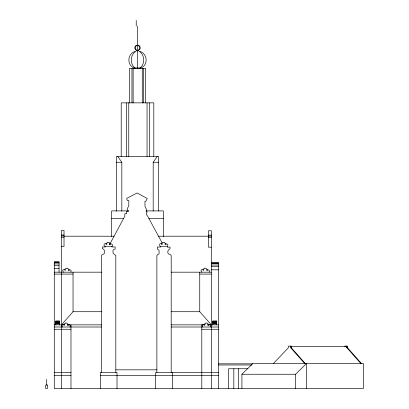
<?xml version="1.0" encoding="UTF-8"?>
<svg xmlns="http://www.w3.org/2000/svg" width="409" height="409" viewBox="0 0 409 409"><rect width="100%" height="100%" fill="white"/><g stroke="black" fill="none" stroke-linecap="round" stroke-linejoin="round"><path stroke-width="0.61" d="M70.905 272.179L71.11 270.615L70.455 269.986L69.469 269.797L69.131 269.971L69.274 270.426L68.415 270.451L68.252 269.822L69.147 269.393L67.904 268.795L67.782 268.238L66.115 268.238L66.115 268.667L64.714 269.219L65.604 269.828L64.99 270.456L64.566 269.582L63.61 269.582L62.725 270.144L63.206 272.179M70.046 327.011L70.251 325.452L69.596 324.823L68.61 324.634L68.272 324.807L68.415 325.262L67.557 325.288L67.393 324.659L68.288 324.23L67.045 323.631L66.923 323.069L65.256 323.069L65.256 323.499L63.855 324.056L64.74 324.664L64.131 325.293L63.707 324.414L62.751 324.414L61.866 324.981L62.347 327.011M209.209 272.179L209.413 270.615L208.759 269.986L207.777 269.797L207.435 269.971L207.583 270.426L206.719 270.451L206.555 269.822L207.455 269.393L206.208 268.795L206.09 268.238L204.418 268.238L204.418 268.667L203.022 269.219L203.907 269.828L203.293 270.456L202.869 269.582L201.913 269.582L201.029 270.144L201.509 272.179M210.405 327.011L210.609 325.452L209.955 324.823L208.968 324.634L208.631 324.807L208.774 325.262L207.915 325.288L207.752 324.659L208.646 324.23L207.404 323.631L207.286 323.069L205.615 323.069L205.615 323.499L204.214 324.056L205.103 324.664L204.49 325.293L204.065 324.414L203.109 324.414L202.225 324.981L202.706 327.011M109.566 244.608L124.827 216.197L124.827 213.708L126.672 213.708L126.509 211.412L128.37 211.412L127.097 209.168L128.815 205.65L128.815 200.543L127.332 200.543L126.678 198.396L137.143 192.956L147.266 198.523L145.737 201.31L144.97 201.31L144.97 206.223L146.519 209.561L146.182 211.821L147.138 211.821L146.253 214.296L147.659 216.197L162.143 242.92L162.889 242.762L162.889 242.332L164.561 242.332L164.679 242.895L165.926 243.493L165.031 243.922L165.19 244.551L166.054 244.526L165.906 244.071L166.248 243.897L167.235 244.086L167.889 244.715L167.685 246.274L159.985 246.274L159.505 244.245L160.389 243.677L161.345 243.677L161.616 243.876L161.345 244.25L162.209 244.372L162.378 243.928L161.494 243.319L162.143 242.92M153.186 211.08L153.186 162.255L157.225 156.519M61.442 324.864L73.042 311.719L73.042 272.179M273.473 363.443L288.386 347.773L288.386 346.106L291.331 346.106L291.331 347.773L305.211 363.443M241.918 388.55L241.918 374.25L252.869 363.443L363.345 363.443L363.345 388.55L54.279 388.55L54.279 261.975L59.054 261.975L59.054 272.215M241.918 374.25L295.61 374.25L306.556 363.443L306.556 388.55M135.803 51.391C130.123 54.821 129.74 64.07 135.062 67.981M139.95 67.981C145.277 64.07 144.888 54.821 139.213 51.391M136.964 45.194C135.031 46.232 135.031 49.412 136.964 50.45L136.964 50.885M135.093 51.391C127.501 53.645 126.529 64.975 134.05 67.981L140.967 67.981C148.487 64.975 147.511 53.645 139.919 51.391M136.739 45.194C134.086 45.859 134.086 49.78 136.739 50.45L138.273 50.45C140.926 49.78 140.926 45.859 138.273 45.194M116.427 162.255L121.831 162.255L121.831 211.08M153.186 162.255L158.585 162.255M128.891 210.906L111.657 210.906L111.657 236.52M146.125 210.906L163.36 210.906L163.36 236.566M111.657 218.687L123.61 218.687M148.825 218.687L163.36 218.687M61.442 235.037L64.019 235.037M208.483 235.134L211.351 235.134M61.442 235.86L64.019 235.86M208.483 236.09L211.351 236.09M64.019 236.208L114.06 236.208M158.431 236.208L208.483 236.208M61.442 237.194L64.019 237.194M208.483 237.281L211.351 237.281M61.442 246.515L64.019 246.515L64.019 230.41L61.442 230.41L61.442 388.55M211.351 247.194L208.483 247.194L208.483 230.773L211.351 230.773L211.351 388.55M54.279 262.072L59.054 262.072M54.279 262.22L59.054 262.22M211.351 262.353L218.508 262.353L218.508 388.55M211.351 263.125L218.508 263.125M211.351 263.549L218.508 263.549M54.279 263.912L59.054 263.912M211.351 265.027L218.508 265.027M54.279 265.722L59.054 265.722M211.351 266.515L218.508 266.515M54.279 268.539L59.054 268.539M211.351 269.807L218.508 269.807M54.279 272.179L101.498 272.179M171.197 272.179L211.351 272.179M54.279 274.086L73.042 274.086M199.745 274.086L211.351 274.086M73.042 311.719L101.498 311.719M171.197 311.719L199.745 311.719L211.351 324.864M55.762 321.484L59.627 321.484M212.828 321.484L216.698 321.484M55.762 321.643L59.627 321.643M212.828 321.643L216.698 321.643M55.762 321.883L59.627 321.883M212.828 321.883L216.698 321.883M55.762 322.082L59.627 322.082M212.828 322.082L216.698 322.082M55.762 322.287L59.627 322.287M212.828 322.287L216.698 322.287M55.762 322.486L59.627 322.486M212.828 322.486L216.698 322.486M55.762 322.675L59.627 322.675M212.828 322.675L216.698 322.675M55.762 323.299L59.627 323.299M212.828 323.299L216.698 323.299M55.762 323.913L59.627 323.913M212.828 323.913L216.698 323.913M54.279 324.864L64.622 324.864M67.168 324.864L101.498 324.864M171.197 324.864L204.986 324.864M207.532 324.864L218.508 324.864M54.279 327.011L101.498 327.011M171.197 327.011L218.508 327.011M54.279 329.255L70.987 329.255M201.801 329.255L218.508 329.255M344.567 346.106L347.522 346.106L347.522 347.773L361.398 363.443M290.84 346.5L345.784 346.5L360.794 363.443M290.733 346.106L290.733 347.773L291.331 347.773M347.522 347.773L346.914 347.773L346.914 346.106M218.508 363.831L252.558 363.831M218.508 364.976L251.929 364.976M247.936 368.739L228.616 368.739L228.616 388.55M115.819 369.833L156.877 369.833M54.279 372.461L70.987 372.461M218.508 372.461L155.681 372.461L155.681 388.55M54.279 375.564L70.987 375.564M100.302 375.564L218.508 375.564M138.048 45.194C139.985 46.232 139.985 49.412 138.048 50.45L138.048 50.885M290.733 347.773L304.613 363.443M117.792 156.519L121.831 162.255M295.61 374.25L295.61 388.55M238.416 368.739L238.416 388.55M233.82 368.739L233.82 388.55M216.698 324.864L216.698 320.922L212.828 320.922L212.828 324.864M201.801 324.864L201.801 388.55M199.745 272.179L199.745 311.719M172.393 372.461L172.393 388.55M171.197 372.461L171.197 255.599L170.149 254.418L168.544 253.953L167.721 252.665L168.15 250.267L170.021 248.713L170.021 247.133L167.399 247.133L167.399 246.274M160.645 246.274L160.645 247.026L157.307 247.026L157.307 248.938L159.065 250.405L159.065 253.892L157.797 254.454L156.877 255.548L156.877 372.461M158.585 211.08L158.585 156.519L116.427 156.519L116.427 211.08M153.81 156.519L153.81 102.858L121.202 102.858L121.202 156.519M149.433 102.858L149.433 156.519M147.046 102.858L147.046 156.519M145.66 102.858L145.66 68.436L129.356 68.436L129.356 102.858M143.467 68.436L143.467 102.858M142.276 68.436L142.276 102.858M138.273 50.45L138.273 50.885L136.739 50.885L136.739 50.45M137.506 26.381L137.506 45.092M137.506 45.194L137.506 50.885M137.506 51.391L137.506 67.981M136.228 20.45L136.228 26.089M133.135 68.436L133.135 102.858M131.943 68.436L131.943 102.858M128.769 102.858L128.769 156.519M126.381 102.858L126.381 156.519M117.01 388.55L117.01 372.461L100.302 372.461L100.302 388.55M115.819 372.461L115.819 255.625L113.032 253.171L113.032 250.057L115.174 248.902L115.174 246.944L111.928 246.944L111.928 246.274M105.287 246.274L105.287 246.944L102.419 246.944L102.419 248.662L103.814 249.286L104.474 250.978L104.474 253.171L103.743 253.999L102.173 254.582L101.498 255.691L101.498 372.461M70.987 324.864L70.987 388.55M59.627 324.864L59.627 320.922L55.762 320.922L55.762 324.864M46.549 379.44L46.549 385.033M109.617 243.922L109.776 244.551L110.338 244.669L110.834 243.897L111.815 244.086L112.475 244.715L112.265 246.274L104.566 246.274L104.085 245.344L104.085 244.245L104.975 243.677L105.926 243.677L106.197 243.876L105.926 244.25L106.795 244.372L106.964 243.928L106.079 243.319L107.475 242.762L107.475 242.332L109.147 242.332L109.264 242.895L110.512 243.493L109.617 243.922M47.418 385.033L45.68 385.033L45.68 388.55L47.418 388.55L47.418 385.033"/></g></svg>
